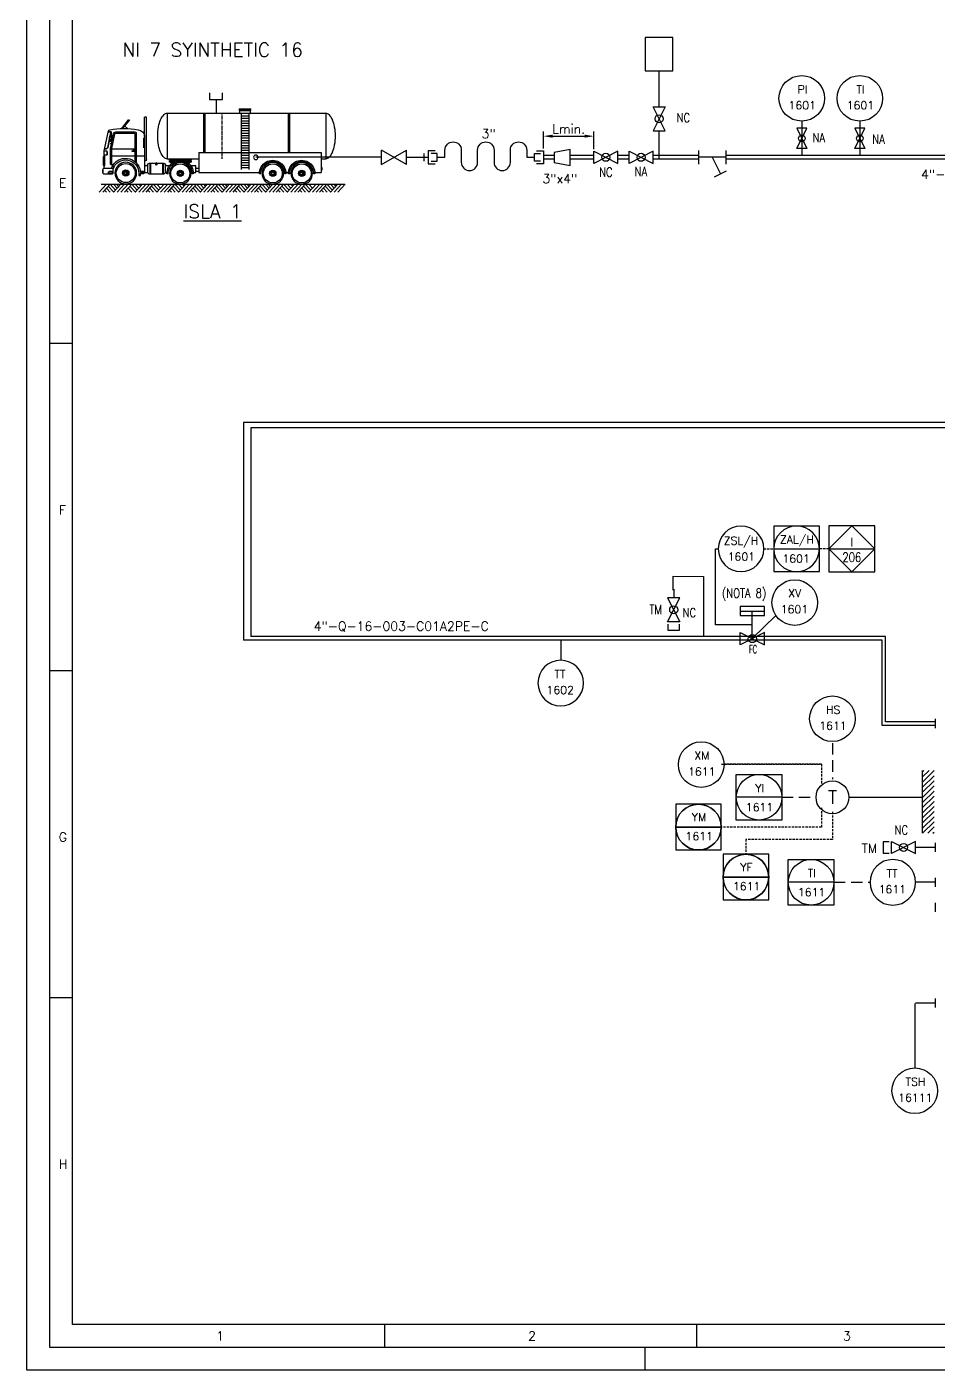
# Model space of a CAD drawing. Header units: metres. Extents: x 91 to 3133, y 1612 to 2206.
# Drawn here: x 1135.1 to 1334.9, y 1611.7 to 1906.3 of the extents above; entities that cross this region are included whole.
import ezdxf
from ezdxf.enums import TextEntityAlignment as Align

# ---------------------------------------------------------------- set-up
doc = ezdxf.new("R2010")
doc.units = ezdxf.units.M
doc.linetypes.add('RAYITAS', pattern=[0.375, 0.25, -0.125])
doc.linetypes.add('TRAZOS', pattern=[0.75, 0.5, -0.25])
for name, color, linetype in [('CAJETIN', 1, 'Continuous'), ('CARGACAMIONES', 7, 'Continuous'), ('COTAS', 4, 'Continuous'), ('EQUIPOS', 5, 'Continuous'), ('FORMATO', 7, 'Continuous'), ('INSTRUMENTOS', 1, 'Continuous'), ('TEX', 7, 'Continuous'), ('TEXTO-INSTRUMENTACION', 7, 'Continuous'), ('TEXTO-VALVULAS Y ACCESORIOS', 7, 'Continuous'), ('TUBERIA', 5, 'Continuous'), ('TUBERÍA2', 1, 'TRAZOS'), ('VALVULAS Y ACCESORIOS', 1, 'Continuous')]:
    doc.layers.add(name, color=color, linetype=linetype)
doc.layers.add('TUBERÍA3', color=1, linetype='Continuous', true_color=0xff0000)
doc.styles.add('PY', font='ROMANS.shx')
doc.styles.add('PY1', font='ROMANS.shx', dxfattribs={"width": 0.8})
doc.styles.add('PY3', font='ROMANS.shx', dxfattribs={"width": 0.6})
doc.styles.add('TXT', font='txt')
doc.linetypes.add('SEÑAL_MECANICA2', pattern='A,4.411183,["o",PY,S=4.130212,R=360,X=0,Y=-1.374288],0.588817,-0.374158,["",PY,S=2,R=360,X=0,Y=-0.688262],-2.183682', length=7.55784)
doc.dimstyles.new('1-5', dxfattribs={"dimtxt": 2, "dimasz": 2, "dimexe": 1, "dimexo": 0.5, "dimgap": 0.6, "dimtad": 1, "dimdec": 0, "dimlfac": 5, "dimzin": 0, "dimdsep": 46, "dimtxsty": 'PY', "dimcen": 0.7, "dimclrd": 4, "dimclre": 4, "dimclrt": 7, "dimazin": 0, "dimtfac": 1, "dimtdec": 0, "dimtofl": 0, "dimtmove": 0, "dimatfit": 3, "dimfxl": 1, "dimtolj": 1, "dimtzin": 0, "dimarcsym": 0})

# ---------------------------------------------------------------- blocks, each defined once
blk = doc.blocks.new('VALV GLOB-V')
at = {"layer": 'INSTRUMENTOS', "color": 1, "flags": 128}
blk.add_lwpolyline([(5.7, -1.43), (5.7, 1.43), (0, -1.43), (0, 1.43)], close=True, dxfattribs=at)
at = {"layer": 'INSTRUMENTOS', "color": 1}
blk.add_circle((2.85, 0), 0.95, dxfattribs=at)
at = {"layer": 'INSTRUMENTOS', "color": 7, "linetype": 'SEÑAL_MECANICA2', "style": 'PY'}
blk.add_attdef('REF.', text='', height=2, dxfattribs=at).set_placement((3, -3.37), align=Align.MIDDLE)
blk = doc.blocks.new('SEÑAL CIR')
at = {"color": 1}
blk.add_circle((0, 5.7), 5.7, dxfattribs=at)
at = {"layer": 'INSTRUMENTOS', "linetype": 'Continuous', "style": 'PY', "flags": 4}
for p in [(0.18, 6.94), (0.13, 2.95)]:
    blk.add_attdef('---', text='', height=2, dxfattribs=at).set_placement(p, align=Align.CENTER)
blk = doc.blocks.new('SEÑAL CIRCU MARCO')
at = {"color": 1, "linetype": 'Continuous', "ltscale": 0.5}
blk.add_line((5.7, 5.7), (-5.7, 5.7), dxfattribs=at)
at = {"color": 1, "flags": 128}
blk.add_lwpolyline([(5.7, 0), (-5.7, 0), (-5.7, 11.4), (5.7, 11.4)], close=True, dxfattribs=at)
at = {"color": 1}
blk.add_circle((0, 5.7), 5.7, dxfattribs=at)
at = {"style": 'PY'}
for tag, p in [('XXX', (0.18, 7.98)), ('YYY', (0.13, 3.24))]:
    blk.add_attdef(tag, text='', height=2, dxfattribs=at).set_placement(p, align=Align.MIDDLE)
blk = doc.blocks.new('SECUENCIA PROGRAMADA EN SISTEMA DE CONTROL PLC')
at = {"layer": 'INSTRUMENTOS'}
blk.add_line((-5, 5), (5, 5), dxfattribs=at)
at = {"layer": 'INSTRUMENTOS', "flags": 128}
for points in [[(0, 0), (-5, 5), (0, 10), (5, 5)], [(-5, 0), (5, 0), (5, 10), (-5, 10)]]:
    blk.add_lwpolyline(points, close=True, dxfattribs=at)
at = {"layer": 'TEXTO-INSTRUMENTACION', "linetype": 'Continuous', "style": 'PY1', "width": 0.8}
for tag, p in [('XXX', (0.01, 6.43)), ('YYY', (0.01, 3.17))]:
    blk.add_attdef(tag, text='', height=2, dxfattribs=at).set_placement(p, align=Align.MIDDLE_CENTER)
blk = doc.blocks.new('CAMION CISTERNA ALZ')
at = {"layer": 'CAJETIN', "color": 4, "linetype": 'RAYITAS'}
blk.add_line((38.62, 22.25), (38.62, 7.95), dxfattribs=at)
at = {"layer": 'CARGACAMIONES', "color": 4, "linetype": 'ByBlock'}
for p, q in [((55.71, 22.25), (6.06, 22.25)), ((6.06, 22.25), (6.06, 7.95)), ((17.4, 22.25), (17.4, 9.88)), ((17.83, 22.25), (17.83, 9.88)), ((33.2, 23.63), (29.46, 23.63)), ((29.46, 23.13), (29.46, 23.63)), ((33.2, 23.38), (29.46, 23.38)), ((33.2, 23.13), (29.46, 23.13)), ((29.73, 23.13), (29.73, 22.25)), ((30.12, 22.09), (30.12, 4.63)), ((32.54, 21.43), (30.12, 21.43)), ((32.54, 22.09), (32.54, 4.63)), ((32.91, 22.25), (32.91, 23.13)), ((33.2, 23.63), (33.2, 23.13)), ((43.94, 22.25), (43.94, 9.88)), ((44.37, 22.25), (44.37, 9.88)), ((55.71, 22.25), (55.71, 7.95)), ((62.23, 7.75), (62.23, 21.05)), ((62.23, 21.05), (62.83, 21.05)), ((62.83, 14.9), (62.83, 21.05)), ((32.54, 20.66), (30.12, 20.66)), ((32.54, 19.89), (30.12, 19.89)), ((32.54, 19.12), (30.12, 19.12)), ((32.54, 18.34), (30.12, 18.34)), ((32.54, 17.57), (30.12, 17.57)), ((67.49, 20.16), (69.67, 17.49)), ((67.79, 20.16), (67.49, 20.16)), ((69.97, 17.48), (67.79, 20.16)), ((69.05, 18.25), (68.14, 17.46)), ((32.54, 16.8), (30.12, 16.8)), ((32.54, 16.03), (30.12, 16.03)), ((32.54, 15.26), (30.12, 15.26)), ((32.54, 14.48), (30.12, 14.48)), ((32.54, 13.71), (30.12, 13.71)), ((32.54, 12.94), (30.12, 12.94)), ((62.83, 15), (62.83, 3.58)), ((62.83, 14.3), (63.22, 14.3)), ((62.83, 13.91), (63.22, 13.91)), ((62.83, 13.51), (63.22, 13.51)), ((62.83, 13.11), (63.22, 13.11)), ((62.83, 12.71), (63.22, 12.71)), ((65.41, 15.99), (65.41, 6.68)), ((71.82, 16.39), (65.81, 16.39)), ((65.81, 15.79), (65.81, 7.05)), ((71.82, 15.99), (66.01, 15.99)), ((72.2, 15.68), (73.15, 11.18)), ((72.59, 15.76), (73.06, 13.57)), ((73.06, 13.41), (73.06, 15.39)), ((73.06, 15.39), (73.35, 15.39)), ((73.35, 13.41), (73.06, 13.41)), ((73.09, 13.41), (73.55, 11.22)), ((73.15, 15.39), (73.15, 16.19)), ((73.15, 13.41), (73.15, 12.61)), ((73.39, 15.36), (73.23, 16.13)), ((73.53, 15.18), (73.32, 16.15)), ((73.35, 15.39), (73.35, 13.41)), ((74.15, 16.49), (73.52, 16.49)), ((74.18, 16.39), (73.52, 16.39)), ((74.2, 11.52), (73.69, 13.95)), ((74.3, 11.54), (73.74, 14.16)), ((75.44, 10.43), (74.12, 16.67)), ((45.78, 9.88), (7.45, 9.88)), ((7.45, 9.88), (7.45, 3.68)), ((32.54, 12.17), (30.12, 12.17)), ((32.54, 11.39), (30.12, 11.39)), ((32.54, 10.62), (30.12, 10.62)), ((32.54, 9.85), (30.12, 9.85)), ((32.54, 9.08), (30.12, 9.08)), ((45.78, 9.88), (45.78, 3.68)), ((62.83, 12.32), (63.22, 12.32)), ((62.83, 11.92), (63.22, 11.92)), ((62.83, 11.52), (63.22, 11.52)), ((65.41, 8.84), (62.83, 8.84)), ((73.15, 11.12), (65.81, 11.12)), ((73.15, 8.84), (65.81, 8.84)), ((66.1, 10.33), (66.1, 10.53)), ((66.1, 10.53), (66.5, 10.53)), ((66.8, 10.33), (66.1, 10.33)), ((66.8, 10.53), (66.8, 10.33)), ((73.15, 12.61), (73.55, 12.61)), ((73.15, 11.18), (73.15, 6.16)), ((73.55, 11.22), (73.55, 6.36)), ((74.55, 10.13), (74.55, 9.24)), ((74.64, 10.33), (74.64, 9.14)), ((75.27, 11.22), (74.69, 11.22)), ((75.29, 11.12), (74.69, 11.12)), ((75.44, 10.43), (74.74, 10.43)), ((74.74, 9.04), (75.44, 9.04)), ((75.44, 8.94), (75.24, 8.94)), ((75.44, 8.74), (75.24, 8.74)), ((75.34, 8.74), (75.34, 5.76)), ((75.44, 4.87), (75.44, 10.43)), ((75.44, 8.64), (75.54, 8.64)), ((75.54, 8.64), (75.54, 5.86)), ((75.64, 8.64), (75.54, 8.64)), ((75.64, 5.86), (75.64, 8.64)), ((7.45, 7.95), (6.06, 7.95)), ((7.15, 4.45), (7.15, 5.08)), ((7.15, 5.08), (7.45, 5.08)), ((7.45, 4.45), (7.15, 4.45)), ((32.54, 8.3), (30.12, 8.3)), ((32.54, 7.53), (30.12, 7.53)), ((32.54, 6.75), (30.12, 6.75)), ((32.54, 5.99), (30.12, 5.99)), ((32.54, 5.26), (30.12, 5.26)), ((55.71, 7.95), (45.78, 7.95)), ((46.74, 4.98), (45.78, 4.98)), ((46.74, 3.68), (46.74, 5.76)), ((46.74, 5.76), (48.29, 5.76)), ((48.23, 7.85), (48.23, 7.45)), ((54.98, 7.85), (48.23, 7.85)), ((48.23, 7.45), (51.01, 7.45)), ((50.24, 7.25), (48.23, 7.25)), ((48.23, 7.25), (48.23, 6.85)), ((48.23, 6.85), (49.44, 6.85)), ((48.43, 6.85), (48.92, 6.47)), ((48.73, 7.85), (48.73, 7.95)), ((49.32, 7.45), (49.32, 7.25)), ((52.3, 7.45), (54.98, 7.45)), ((54.98, 7.25), (53.07, 7.25)), ((53.87, 6.85), (54.98, 6.85)), ((53.89, 7.45), (53.89, 7.25)), ((54.78, 6.85), (54.34, 6.51)), ((54.49, 7.85), (54.49, 7.95)), ((54.98, 7.45), (54.98, 7.85)), ((54.98, 6.85), (54.98, 7.25)), ((55.02, 5.76), (56.27, 5.76)), ((56.27, 3.68), (56.27, 6.06)), ((56.67, 6.46), (58.95, 6.46)), ((56.97, 6.46), (56.97, 3.28)), ((57.17, 6.46), (57.17, 3.28)), ((58.95, 6.46), (58.95, 6.16)), ((59.35, 6.46), (61.44, 6.46)), ((59.35, 6.46), (59.35, 6.16)), ((60.94, 6.46), (60.94, 3.28)), ((61.14, 6.46), (61.14, 3.28)), ((61.83, 6.06), (61.83, 3.68)), ((61.83, 5.76), (62.83, 5.76)), ((62.83, 7.35), (62.63, 7.35)), ((73.35, 6.16), (72.5, 6.16)), ((72.66, 5.37), (72.66, 5.96)), ((72.66, 3.48), (72.66, 4.67)), ((72.86, 4.87), (75.64, 4.87)), ((75.44, 5.76), (75.24, 5.76)), ((75.54, 5.86), (75.44, 5.86)), ((75.54, 5.86), (75.64, 5.86)), ((75.84, 4.67), (75.84, 3.48)), ((75.84, 4.47), (76.03, 4.47)), ((76.03, 4.47), (76.03, 3.68)), ((9.49, 3.68), (7.45, 3.68)), ((9.48, 3.28), (9.87, 3.28)), ((17.32, 3.28), (17.72, 3.28)), ((18.22, 3.68), (17.71, 3.68)), ((18.56, 3.68), (17.75, 3.68)), ((18.55, 3.28), (18.94, 3.28)), ((26.39, 3.28), (26.79, 3.28)), ((45.78, 3.68), (26.78, 3.68)), ((46.74, 4.12), (45.78, 4.12)), ((47.54, 3.68), (46.74, 3.68)), ((47.54, 3.28), (47.93, 3.28)), ((55.38, 3.28), (55.78, 3.28)), ((56.27, 3.68), (55.77, 3.68)), ((61.44, 3.28), (56.67, 3.28)), ((62.83, 3.68), (61.83, 3.68)), ((64.12, 3.38), (63.03, 3.38)), ((63.05, 3.58), (63.05, 3.9)), ((63.05, 3.58), (64, 3.58)), ((64, 3.58), (64, 3.9)), ((64.12, 2.68), (64.12, 3.38)), ((64.62, 2.68), (64.12, 2.68)), ((64.62, 3.38), (64.62, 2.68)), ((72.86, 3.48), (72.86, 3.88)), ((72.86, 3.48), (74.05, 3.48)), ((75.64, 3.28), (72.86, 3.28)), ((74.05, 3.48), (74.05, 3.88)), ((76.03, 3.68), (75.84, 3.68))]:
    blk.add_line(p, q, dxfattribs=at)
at = {"layer": 'CARGACAMIONES', "color": 4}
for p, q in [((2.29, -2.48), (0, 0)), ((76.41, 0), (0.04, 0)), ((37.42, -1.23), (38.57, 0)), ((37.99, -1.84), (39.69, 0)), ((41.99, -2.48), (39.7, 0)), ((43.12, -2.48), (40.83, 0)), ((44.25, -2.48), (41.95, 0)), ((45.37, -2.48), (43.08, 0)), ((43.66, -0.62), (44.23, 0)), ((44.22, -1.23), (45.36, 0)), ((44.78, -1.84), (46.49, 0)), ((48.78, -2.48), (46.49, 0)), ((49.9, -2.48), (47.61, 0)), ((3.42, -2.48), (1.13, 0)), ((4.55, -2.48), (2.25, 0)), ((2.83, -0.63), (3.41, 0)), ((3.39, -1.24), (4.53, 0)), ((3.96, -1.85), (5.66, 0)), ((4.49, -2.48), (6.22, -0.61)), ((5.62, -2.49), (6.79, -1.22)), ((7.95, -2.49), (5.66, 0)), ((6.74, -2.49), (7.35, -1.83)), ((9.08, -2.49), (6.79, 0)), ((10.2, -2.49), (7.91, 0)), ((11.33, -2.49), (9.04, 0)), ((10.18, -1.24), (11.32, -0.01)), ((10.74, -1.85), (12.44, -0.01)), ((11.28, -2.49), (13.01, -0.62)), ((12.4, -2.49), (13.57, -1.23)), ((14.74, -2.49), (12.44, -0.01)), ((13.53, -2.49), (14.13, -1.84)), ((15.86, -2.49), (13.57, -0.01)), ((16.99, -2.49), (14.7, -0.01)), ((18.12, -2.49), (15.82, -0.01)), ((16.4, -0.63), (16.98, -0.01)), ((16.96, -1.24), (18.1, -0.01)), ((17.53, -1.85), (19.23, -0.01)), ((18.06, -2.49), (19.79, -0.62)), ((19.19, -2.49), (20.36, -1.23)), ((21.52, -2.49), (19.23, -0.01)), ((20.32, -2.49), (20.92, -1.84)), ((22.65, -2.49), (20.36, -0.01)), ((23.78, -2.5), (21.48, -0.01)), ((24.9, -2.5), (22.61, -0.01)), ((23.2, -0.91), (23.77, -0.28)), ((23.75, -1.25), (24.89, -0.01)), ((24.31, -1.86), (26.02, -0.01)), ((24.85, -2.5), (26.58, -0.62)), ((25.97, -2.5), (27.14, -1.23)), ((28.31, -2.5), (26.02, -0.01)), ((27.1, -2.5), (27.71, -1.84)), ((29.44, -2.5), (27.14, -0.01)), ((30.56, -2.5), (28.27, -0.02)), ((31.69, -2.5), (29.4, -0.02)), ((29.99, -0.77), (30.55, -0.14)), ((30.54, -1.25), (31.68, -0.02)), ((31.1, -1.86), (32.8, -0.02)), ((31.63, -2.5), (33.37, -0.63)), ((32.76, -2.5), (33.93, -1.24)), ((35.09, -2.5), (32.8, -0.02)), ((33.89, -2.5), (34.49, -1.85)), ((36.22, -2.5), (33.93, -0.02)), ((37.35, -2.5), (35.06, -0.02)), ((38.47, -2.5), (36.18, -0.02)), ((36.88, -0.75), (37.44, -0.12)), ((38.52, -2.48), (40.25, -0.61)), ((39.65, -2.48), (40.82, -1.22)), ((40.78, -2.48), (41.38, -1.83)), ((45.32, -2.48), (47.05, -0.61)), ((46.44, -2.48), (47.61, -1.22)), ((47.57, -2.48), (48.17, -1.83)), ((51.03, -2.48), (48.74, 0)), ((52.16, -2.48), (49.87, 0)), ((50.44, -0.63), (51.02, 0)), ((51, -1.24), (52.14, 0)), ((51.57, -1.85), (53.27, 0)), ((52.1, -2.48), (53.83, -0.61)), ((53.23, -2.49), (54.4, -1.22)), ((55.56, -2.49), (53.27, 0)), ((54.36, -2.49), (54.96, -1.83)), ((56.69, -2.49), (54.4, 0)), ((57.82, -2.49), (55.52, 0)), ((58.94, -2.49), (56.65, 0)), ((57.79, -1.24), (58.93, -0.01)), ((58.35, -1.85), (60.06, -0.01)), ((58.89, -2.49), (60.62, -0.62)), ((60.02, -2.49), (61.18, -1.23)), ((62.35, -2.49), (60.06, -0.01)), ((61.14, -2.49), (61.75, -1.84)), ((63.48, -2.49), (61.18, -0.01)), ((64.6, -2.49), (62.31, -0.01)), ((65.73, -2.49), (63.44, -0.01)), ((64.01, -0.63), (64.59, -0.01)), ((64.58, -1.24), (65.72, -0.01)), ((65.14, -1.85), (66.84, -0.01)), ((65.67, -2.49), (67.41, -0.62)), ((66.8, -2.49), (67.97, -1.23)), ((69.13, -2.49), (66.84, -0.01)), ((67.93, -2.49), (68.53, -1.84)), ((70.26, -2.49), (67.97, -0.01)), ((71.39, -2.5), (69.1, -0.01)), ((72.51, -2.5), (70.22, -0.01)), ((70.81, -0.91), (71.38, -0.28)), ((71.36, -1.25), (72.5, -0.01)), ((71.92, -1.86), (73.63, -0.01)), ((72.46, -2.5), (74.19, -0.62)), ((73.59, -2.5), (74.75, -1.23)), ((75.92, -2.5), (73.63, -0.01)), ((74.71, -2.5), (75.32, -1.84)), ((77.05, -2.5), (74.76, -0.01))]:
    blk.add_line(p, q, dxfattribs=at)
at = {"layer": 'CARGACAMIONES', "color": 4, "linetype": 'Continuous'}
blk.add_circle((27.95, 8.42), 0.718, dxfattribs=at)
at = {"layer": 'CARGACAMIONES', "color": 4, "linetype": 'ByBlock'}
for centre, radius in [((13.55, 3.38), 3.38), ((22.62, 3.38), 3.38), ((51.61, 3.38), 3.38), ((59.15, 6.46), 0.199), ((68.69, 3.48), 3.38), ((68.69, 3.48), 0.794), ((13.55, 3.38), 0.794), ((12.95, 3.38), 0.0993), ((13.13, 3.8), 0.0993), ((13.13, 2.96), 0.0993), ((13.55, 3.38), 0.397), ((13.55, 3.98), 0.0993), ((13.55, 2.78), 0.0993), ((13.97, 3.8), 0.0993), ((13.97, 2.96), 0.0993), ((14.14, 3.38), 0.0993), ((22.62, 3.38), 0.794), ((22.02, 3.38), 0.0993), ((22.2, 3.8), 0.0993), ((22.2, 2.96), 0.0993), ((22.62, 3.38), 0.397), ((22.62, 3.98), 0.0993), ((22.62, 2.78), 0.0993), ((23.04, 3.8), 0.0993), ((23.04, 2.96), 0.0993), ((23.21, 3.38), 0.0993), ((51.61, 3.38), 0.794), ((51.01, 3.38), 0.0993), ((51.19, 3.8), 0.0993), ((51.19, 2.96), 0.0993), ((51.61, 3.38), 0.397), ((51.61, 3.98), 0.0993), ((51.61, 2.78), 0.0993), ((52.03, 3.8), 0.0993), ((52.03, 2.96), 0.0993), ((52.2, 3.38), 0.0993), ((68.09, 3.48), 0.0993), ((68.27, 3.9), 0.0993), ((68.27, 3.06), 0.0993), ((68.69, 3.48), 0.397), ((68.69, 4.07), 0.0993), ((68.69, 2.88), 0.0993), ((69.11, 3.9), 0.0993), ((69.11, 3.06), 0.0993), ((69.28, 3.48), 0.0993)]:
    blk.add_circle(centre, radius, dxfattribs=at)
for centre, radius, start, end in [((8.8, 18.15), 5.23, 135.0251, 157.5177), ((6.06, 20.89), 1.36, 90, 135.0251), ((55.71, 20.89), 1.36, 44.9749, 90), ((52.97, 18.15), 5.23, 22.4823, 44.9749), ((20.34, 15.1), 17.24, 170.2727, 180), ((13.25, 16.31), 10.04, 157.5177, 170.2727), ((48.52, 16.31), 10.04, 9.7273, 22.4823), ((41.43, 15.1), 17.24, 360, 9.7273), ((64.81, 15), 1.99, 90, 180), ((69.28, -2.39), 19.88, 77.0128, 102.9872), ((69.75, 17.67), 0.0993, 0, 180), ((69.75, 17.67), 0.0993, 180, 0), ((73.73, 16.59), 0.397, 11.9761, 90), ((20.34, 15.1), 17.24, 180, 189.7273), ((41.43, 15.1), 17.24, 350.2727, 0), ((65.81, 15.99), 0.397, 90, 180), ((66.01, 15.79), 0.199, 90, 180), ((71.82, 15.59), 0.794, 11.9442, 90), ((71.82, 15.59), 0.397, 11.9442, 90), ((73.52, 16.19), 0.298, 90, 191.9761), ((73.52, 16.19), 0.199, 90, 191.9761), ((72.36, 14.4), 1.4, 315, 45), ((13.25, 13.88), 10.04, 189.7273, 202.4823), ((8.8, 12.04), 5.23, 202.4823, 224.9749), ((52.97, 12.04), 5.23, 315.0251, 337.5177), ((48.52, 13.88), 10.04, 337.5177, 350.2727), ((74.69, 11.62), 0.497, 191.9761, 270), ((74.69, 11.62), 0.397, 191.9761, 270), ((74.74, 10.33), 0.0993, 90, 180), ((74.74, 9.14), 0.0993, 180, 270), ((6.06, 9.3), 1.36, 224.9749, 270), ((13.6, 3.38), 4.12, 358.6196, 181.3804), ((13.6, 3.38), 3.72, 358.4724, 181.5276), ((13.55, 3.38), 2.98, 90, 270), ((13.55, 3.38), 0.993, 90, 270), ((13.55, 3.38), 2.98, 270, 90), ((13.55, 3.38), 0.993, 270, 90), ((22.67, 3.38), 4.12, 358.6196, 181.3804), ((22.67, 3.38), 3.72, 358.4724, 181.5276), ((22.62, 3.38), 2.98, 90, 270), ((22.62, 3.38), 0.993, 90, 270), ((22.62, 3.38), 2.98, 270, 90), ((22.62, 3.38), 0.993, 270, 90), ((51.66, 3.38), 4.12, 358.6196, 181.3804), ((51.66, 3.38), 3.72, 358.4724, 181.5276), ((51.61, 3.38), 2.98, 90, 270), ((51.61, 3.38), 0.993, 90, 270), ((51.61, 3.38), 2.98, 270, 90), ((51.61, 3.38), 0.993, 270, 90), ((55.71, 9.3), 1.36, 270, 315.0251), ((56.67, 6.06), 0.397, 90, 180), ((59.15, 6.16), 0.199, 180, 0), ((61.44, 6.06), 0.397, 0, 90), ((62.63, 7.75), 0.397, 180, 270), ((68.74, 3.48), 4.62, 31.8706, 181.3804), ((68.74, 3.48), 4.12, 17.5788, 181.3804), ((68.69, 3.48), 2.98, 90, 270), ((68.69, 3.48), 0.993, 90, 270), ((68.69, 3.48), 2.98, 270, 90), ((68.69, 3.48), 0.993, 270, 90), ((72.66, 5.66), 0.298, 270, 90), ((72.86, 4.67), 0.199, 90, 180), ((68.74, 3.48), 4.62, 17.5788, 25.7368), ((73.35, 6.36), 0.199, 270, 0), ((75.64, 4.67), 0.199, 0, 90), ((56.67, 3.68), 0.397, 180, 270), ((61.44, 3.68), 0.397, 270, 0), ((63.03, 3.58), 0.199, 180, 270), ((63.52, 3.42), 0.674, 45, 135), ((72.86, 3.48), 0.199, 180, 270), ((73.45, 3.28), 0.843, 45, 135), ((75.64, 3.48), 0.199, 270, 0)]:
    blk.add_arc(centre, radius, start, end, dxfattribs=at)
at = {"layer": 'CARGACAMIONES', "color": 4}
for start, end in [(357.7085, 177.7085), (177.7085, 357.7085)]:
    blk.add_arc((74.79, -1.38), 0.0145, start, end, dxfattribs=at)
blk = doc.blocks.new('*D26')
at = {"layer": 'COTAS', "color": 4, "lineweight": -2, "transparency": 16777216}
for p, q in [((1248.37, 1879.64), (1248.37, 1883.37)), ((1259.44, 1879.55), (1259.44, 1883.37)), ((1250.37, 1882.37), (1257.44, 1882.37))]:
    blk.add_line(p, q, dxfattribs=at)
at = {"layer": 'COTAS', "color": 4, "transparency": 16777216}
for points in [[(1250.37, 1882.7), (1250.37, 1882.04), (1248.37, 1882.37)], [(1257.44, 1882.7), (1257.44, 1882.04), (1259.44, 1882.37)]]:
    blk.add_solid(points, dxfattribs=at)
at = {"layer": 'DEFPOINTS', "color": 0, "transparency": 16777216}
for p in [(1259.44, 1882.37), (1248.37, 1879.14), (1259.44, 1879.05)]:
    blk.add_point(p, dxfattribs=at)
at = {"layer": 'COTAS', "color": 7, "transparency": 16777216, "insert": (1253.91, 1883.97), "char_height": 2, "attachment_point": 5, "style": 'PY'}
blk.add_mtext('\\A1;Lmin.', dxfattribs=at)
blk = doc.blocks.new('MANG-VAL')
at = {"layer": 'INSTRUMENTOS', "color": 1}
for p, q in [((0, 1.5), (0, -1.5)), ((6, 0), (0, 0)), ((3, 0), (4.8, -3.6)), ((6, 1.5), (6, -1.5)), ((3.46, -4.27), (6.14, -2.93))]:
    blk.add_line(p, q, dxfattribs=at)
blk = doc.blocks.new('REDUCCION')
at = {"color": 1}
for p, q in [((0, 2), (0, -2)), ((4, 1.25), (0, 2)), ((4, -1.25), (4, 1.25)), ((0, -2), (4, -1.25))]:
    blk.add_line(p, q, dxfattribs=at)
at = {"style": 'PY1', "width": 0.8}
blk.add_attdef('.', text='', height=2, dxfattribs=at).set_placement((2, -3.65), align=Align.MIDDLE)
blk = doc.blocks.new('MARCO-A1')
at = {"layer": 'FORMATO', "color": 5}
for p, q in [((5, 225.25), (10, 225.25)), ((5, 153.5), (10, 153.5)), ((5, 81.75), (10, 81.75)), ((78.42, 10), (78.42, 5)), ((146.83, 10), (146.83, 5))]:
    blk.add_line(p, q, dxfattribs=at)
at = {"layer": 'FORMATO', "color": 1, "linetype": 'Continuous'}
blk.add_line((135.5, 5), (135.5, 0), dxfattribs=at)
at = {"layer": 'FORMATO', "color": 1}
blk.add_lwpolyline([(0, 594), (841, 594), (841, 0), (0, 0)], close=True, dxfattribs=at)
at = {"layer": 'FORMATO', "color": 5}
blk.add_lwpolyline([(5, 589), (836, 589), (836, 5), (5, 5)], close=True, dxfattribs=at)
at = {"layer": 'FORMATO', "color": 8, "linetype": 'Continuous'}
blk.add_lwpolyline([(10, 584), (831, 584), (831, 10), (10, 10)], close=True, dxfattribs=at)
at = {"layer": 'FORMATO', "color": 1, "style": 'PY'}
for s, p in [('E', (7, 259.42)), ('F', (7, 187.67)), ('G', (7, 115.92)), ('H', (7, 44.17)), ('1', (41.52, 6.5)), ('2', (109.93, 6.5)), ('3', (178.99, 6.5))]:
    blk.add_text(s, height=2, dxfattribs=at).set_placement(p)

msp = doc.modelspace()

# ---------------------------------------------------------------- hatches: boundary and pattern name
at = {"layer": 'EQUIPOS'}
h = msp.add_hatch(dxfattribs=at)
h.set_pattern_fill('ANSI31', color=4, scale=0.25, style=0)
h.set_pattern_definition([(45, (99.1293, 2533.3382), (-0.561266, 0.561266), [])])
h.paths.add_polyline_path([(1331.54, 1729.48), (1334.04, 1729.48), (1334.04, 1743.23), (1331.54, 1743.23)])

# ---------------------------------------------------------------- linework, layer by layer
at = {"color": 1}
for p, q in [((1176.59, 1890.39), (1176.59, 1887.41)), ((1305.03, 1885.67), (1305.03, 1878.13)), ((1317.77, 1885.67), (1317.77, 1878.13)), ((1212.83, 1877.74), (1185.29, 1877.74)), ((1218.35, 1876.15), (1212.83, 1879.33)), ((1212.83, 1876.15), (1218.35, 1879.33)), ((1212.83, 1876.15), (1212.83, 1879.33)), ((1218.35, 1876.15), (1218.35, 1879.33)), ((1223.12, 1877.72), (1218.35, 1877.72)), ((1222.2, 1876.88), (1222.2, 1878.56)), ((1286.11, 1775.18), (1286.11, 1791.86)), ((1286.11, 1791.86), (1286.71, 1791.86)), ((1276.94, 1782.97), (1276.94, 1781.12)), ((1294.19, 1772.16), (1299.37, 1777.24)), ((1294.19, 1775.18), (1286.11, 1775.18)), ((1252.2, 1771.8), (1252.2, 1767.42)), ((1315.36, 1737.35), (1331.54, 1737.35)), ((1334.39, 1726.36), (1330, 1726.36)), ((1334.39, 1718.7), (1330.01, 1718.7)), ((1334.39, 1692.21), (1330.01, 1692.21))]:
    msp.add_line(p, q, dxfattribs=at)
at = {"color": 1, "flags": 128}
for points in [[(1175.16, 1891.89), (1175.16, 1890.39), (1178.01, 1890.39), (1178.01, 1891.89)], [(1224.62, 1879.14), (1223.12, 1879.14), (1223.12, 1876.29), (1224.62, 1876.29)], [(1246.87, 1879.14), (1248.37, 1879.14), (1248.37, 1876.29), (1246.87, 1876.29)], [(1275.69, 1775.32), (1275.69, 1774), (1278.19, 1774), (1278.19, 1775.32)], [(1324.2, 1727.61), (1322.89, 1727.61), (1322.89, 1725.11), (1324.2, 1725.11)]]:
    msp.add_lwpolyline(points, dxfattribs=at)
at = {"color": 1}
msp.add_lwpolyline([(1329.83, 1692.12), (1329.83, 1677.99)], dxfattribs=at)
msp.add_circle((1311.76, 1737.35), 3.6, dxfattribs=at)
at = {"layer": 'CAJETIN', "color": 1, "linetype": 'TRAZOS'}
msp.add_line((1310.98, 1791.86), (1308.89, 1791.86), dxfattribs=at)
at = {"layer": 'CAJETIN', "color": 1, "linetype": 'TRAZOS', "ltscale": 5}
msp.add_line((1312.08, 1718.7), (1320.01, 1718.7), dxfattribs=at)
at = {"layer": 'EQUIPOS', "color": 4}
msp.add_line((1331.54, 1729.48), (1331.54, 1743.24), dxfattribs=at)
at = {"layer": 'INSTRUMENTOS', "color": 1, "ltscale": 0.1, "flags": 128}
for points in [[(1223.78, 1876.87), (1225.08, 1876.87), (1225.08, 1878.59), (1223.78, 1878.59)], [(1247.71, 1876.87), (1246.42, 1876.87), (1246.42, 1878.59), (1247.71, 1878.59)]]:
    msp.add_lwpolyline(points, dxfattribs=at)
at = {"layer": 'TUBERIA', "color": 5, "linetype": 'Continuous'}
for p, q in [((1250.73, 1878.13), (1248.37, 1878.13)), ((1259.44, 1878.13), (1254.24, 1878.13)), ((1267.16, 1878.14), (1264.77, 1878.14)), ((1282.4, 1878.13), (1272.4, 1878.13)), ((1426.92, 1878.13), (1288.4, 1878.13)), ((1323.43, 1772.6), (1184.17, 1772.6)), ((1323.43, 1772.6), (1317.93, 1772.6)), ((1323.43, 1772.6), (1317.93, 1772.6)), ((1323.43, 1753.93), (1323.43, 1772.6)), ((1334.39, 1753.93), (1323.43, 1753.93))]:
    msp.add_line(p, q, dxfattribs=at)
at = {"layer": 'TUBERIA', "color": 4, "linetype": 'Continuous'}
for p, q in [((1250.73, 1877.33), (1248.37, 1877.33)), ((1259.44, 1877.33), (1254.24, 1877.33)), ((1267.14, 1877.34), (1264.7, 1877.34)), ((1282.4, 1877.33), (1272.42, 1877.33)), ((1426.92, 1877.33), (1288.4, 1877.33)), ((1322.63, 1771.8), (1182.57, 1771.8)), ((1322.63, 1771.8), (1317.93, 1771.8)), ((1322.63, 1771.8), (1317.93, 1771.8)), ((1322.63, 1753.13), (1322.63, 1771.8)), ((1334.39, 1753.13), (1322.63, 1753.13))]:
    msp.add_line(p, q, dxfattribs=at)
at = {"layer": 'TUBERIA', "lineweight": 30}
msp.add_line((1276.81, 1782.77), (1276.81, 1785.83), dxfattribs=at)
at = {"layer": 'TUBERIA', "color": 1, "linetype": 'TRAZOS', "ltscale": 5}
for p, q in [((1311.76, 1749.22), (1311.76, 1741.34)), ((1300.66, 1737.35), (1308.16, 1737.35))]:
    msp.add_line(p, q, dxfattribs=at)
at = {"layer": 'TUBERIA', "color": 4, "linetype": 'Continuous'}
msp.add_lwpolyline([(1270.72, 1896.68), (1276.78, 1896.68), (1276.78, 1903.99), (1270.72, 1903.99)], close=True, dxfattribs=at)
for points in [[(1273.75, 1888.81), (1273.75, 1896.68)], [(1273.75, 1877.33), (1273.75, 1883.55)], [(1705.16, 1882.33), (1705.16, 1819.54), (1182.57, 1819.54), (1182.57, 1771.8)]]:
    msp.add_lwpolyline(points, dxfattribs=at)
at = {"layer": 'TUBERIA', "color": 5, "linetype": 'Continuous'}
msp.add_lwpolyline([(1705.96, 1883.13), (1705.96, 1818.36), (1184.17, 1818.36), (1184.17, 1772.6)], dxfattribs=at)
at = {"layer": 'TUBERIA', "color": 5, "linetype": 'Continuous', "flags": 128}
msp.add_lwpolyline([(1225.08, 1877.73), (1226.78, 1877.73), (1226.78, 1879.32, -1), (1230.37, 1879.32), (1230.37, 1876.63, 1), (1233.95, 1876.63), (1233.95, 1879.32, -1), (1237.54, 1879.32), (1237.54, 1876.63, 1), (1241.12, 1876.63), (1241.12, 1879.32, -1), (1244.71, 1879.32), (1244.71, 1877.73), (1246.42, 1877.73)], format="xyb", dxfattribs=at)
at = {"layer": 'TUBERIA', "lineweight": 30}
for points in [[(1276.81, 1785.83), (1283.46, 1785.82)], [(1283.46, 1785.82), (1283.46, 1772.6)]]:
    msp.add_lwpolyline(points, dxfattribs=at)
at = {"layer": 'TUBERÍA2', "color": 1, "linetype": 'TRAZOS'}
msp.add_line((1296.71, 1791.86), (1298.89, 1791.86), dxfattribs=at)
at = {"layer": 'TUBERÍA2'}
msp.add_line((1309.34, 1744.64), (1287.98, 1744.64), dxfattribs=at)
for points in [[(1287.45, 1744.64), (1309.34, 1744.64), (1309.34, 1740.4)], [(1309.34, 1735.07), (1309.34, 1730.83), (1287.39, 1730.83)], [(1311.76, 1734.14), (1311.76, 1728.13), (1292.79, 1728.13), (1292.79, 1724.85)]]:
    msp.add_lwpolyline(points, dxfattribs=at)
at = {"layer": 'TUBERÍA3'}
for points in [[(1277.39, 1730.83), (1287.39, 1730.83)], [(1287.79, 1719.84), (1297.78, 1719.85)]]:
    msp.add_lwpolyline(points, dxfattribs=at)
for centre in [(1282.39, 1730.83), (1292.78, 1719.85)]:
    msp.add_circle(centre, 5, dxfattribs=at)
at = {"layer": 'VALVULAS Y ACCESORIOS'}
for p, q in [((1291.53, 1778.2), (1296.86, 1778.2)), ((1294.19, 1772.16), (1294.19, 1778.2))]:
    msp.add_line(p, q, dxfattribs=at)
at = {"layer": 'VALVULAS Y ACCESORIOS', "ltscale": 0.1}
for p, q in [((1334.39, 1752.53), (1334.39, 1754.53)), ((1334.39, 1725.36), (1334.39, 1727.36)), ((1334.39, 1717.7), (1334.39, 1719.7)), ((1334.39, 1712.21), (1334.39, 1714.21)), ((1334.39, 1691.21), (1334.39, 1693.21))]:
    msp.add_line(p, q, dxfattribs=at)
at = {"layer": 'VALVULAS Y ACCESORIOS', "flags": 128}
for points in [[(1291.53, 1779.2), (1291.53, 1777.2), (1296.86, 1777.2), (1296.86, 1779.2)], [(1291.53, 1770.82), (1291.53, 1773.49), (1296.86, 1770.82), (1296.86, 1773.49)]]:
    msp.add_lwpolyline(points, close=True, dxfattribs=at)

# ---------------------------------------------------------------- block references
msp.add_blockref('MARCO-A1', (1135.09, 1611.7))
at = {"linetype": 'Continuous'}
ref = msp.add_blockref('SEÑAL CIR', (1305.03, 1885.67), dxfattribs=dict(at, xscale=0.877100000000155, yscale=0.877100000000155, zscale=0.877100000000155))
ref.add_attrib('---', 'PI', dxfattribs={"layer": 'INSTRUMENTOS', "color": 7, "linetype": 'Continuous', "height": 1.754, "style": 'PY'}).set_placement((1305.19, 1891.76), align=Align.CENTER)
ref.add_attrib('---', '1601', dxfattribs={"layer": 'INSTRUMENTOS', "color": 7, "linetype": 'Continuous', "height": 1.754, "style": 'PY'}).set_placement((1305.14, 1888.26), align=Align.CENTER)
ref = msp.add_blockref('SEÑAL CIR', (1317.77, 1885.67), dxfattribs=dict(at, xscale=0.877100000000155, yscale=0.877100000000155, zscale=0.877100000000155))
ref.add_attrib('---', 'TI', dxfattribs={"layer": 'INSTRUMENTOS', "color": 7, "linetype": 'Continuous', "height": 1.754, "style": 'PY'}).set_placement((1317.93, 1891.76), align=Align.CENTER)
ref.add_attrib('---', '1601', dxfattribs={"layer": 'INSTRUMENTOS', "color": 7, "linetype": 'Continuous', "height": 1.754, "style": 'PY'}).set_placement((1317.89, 1888.26), align=Align.CENTER)
for p, xscale, yscale, zscale, rotation in [((1273.75, 1888.81), 0.9232631578947803, 0.9232631578947803, 0.9232631578947803, 270), ((1276.94, 1775.85), 0.9232631578945529, 0.9232631578945529, 0.9232631578945529, 90)]:
    msp.add_blockref('VALV GLOB-V', p, dxfattribs=dict(at, xscale=xscale, yscale=yscale, zscale=zscale, rotation=rotation))
for p, xscale, yscale, zscale in [((1259.44, 1877.73), 0.9232631578947803, 0.9232631578947803, 0.9232631578947803), ((1267.16, 1877.73), 0.9232631578947803, 0.9232631578947803, 0.9232631578947803), ((1324.74, 1726.36), 0.9232631578945529, 0.9232631578945529, 0.9232631578945529)]:
    msp.add_blockref('VALV GLOB-V', p, dxfattribs=dict(at, xscale=xscale, yscale=yscale, zscale=zscale))
msp.add_blockref('MANG-VAL', (1282.4, 1877.73), dxfattribs=at)
msp.add_blockref('MANG-VAL', (1282.4, 1877.73), dxfattribs=at)
ref = msp.add_blockref('SEÑAL CIR', (1291.71, 1786.86), dxfattribs=dict(at, xscale=-0.8770999999999276, yscale=0.8770999999999276, zscale=0.8770999999999276))
ref.add_attrib('---', 'ZSL/H', dxfattribs={"layer": 'INSTRUMENTOS', "color": 7, "linetype": 'Continuous', "height": 1.754, "style": 'PY'}).set_placement((1291.71, 1792.76), align=Align.CENTER)
ref.add_attrib('---', '1601', dxfattribs={"layer": 'INSTRUMENTOS', "color": 7, "linetype": 'Continuous', "height": 1.754, "style": 'PY'}).set_placement((1291.78, 1789.26), align=Align.CENTER)
ref = msp.add_blockref('SEÑAL CIRCU MARCO', (1303.89, 1786.86), dxfattribs=dict(xscale=-0.8770999999999276, yscale=0.8770999999999276, zscale=0.8770999999999276))
ref.add_attrib('XXX', 'ZAL/H', dxfattribs={"height": 1.754, "style": 'PY'}).set_placement((1303.96, 1793.74), align=Align.MIDDLE)
ref.add_attrib('YYY', '1601', dxfattribs={"height": 1.754, "style": 'PY'}).set_placement((1303.78, 1789.7), align=Align.MIDDLE)
ref = msp.add_blockref('SECUENCIA PROGRAMADA EN SISTEMA DE CONTROL PLC', (1316.01, 1786.83), dxfattribs=dict(xscale=1.005571670621066, yscale=1.005571670621066, zscale=1.005571670621066))
ref.add_attrib('XXX', 'I', dxfattribs={"layer": 'TEXTO-INSTRUMENTACION', "linetype": 'Continuous', "height": 2.01, "style": 'TXT'}).set_placement((1316.01, 1793.3), align=Align.MIDDLE_CENTER)
ref.add_attrib('YYY', '206', dxfattribs={"layer": 'TEXTO-INSTRUMENTACION', "linetype": 'Continuous', "height": 2.011, "style": 'PY1', "width": 0.8}).set_placement((1316.01, 1790.02), align=Align.MIDDLE_CENTER)
ref = msp.add_blockref('SEÑAL CIR', (1303.5, 1775.06), dxfattribs=dict(at, xscale=0.8770999999999276, yscale=0.8770999999999276, zscale=0.8770999999999276))
ref.add_attrib('---', 'XV', dxfattribs={"layer": 'INSTRUMENTOS', "color": 7, "linetype": 'Continuous', "height": 1.754, "style": 'PY'}).set_placement((1303.5, 1781.22), align=Align.CENTER)
ref.add_attrib('---', '1601', dxfattribs={"layer": 'INSTRUMENTOS', "color": 7, "linetype": 'Continuous', "height": 1.754, "style": 'PY'}).set_placement((1303.42, 1777.73), align=Align.CENTER)
ref = msp.add_blockref('VALV GLOB-V', (1291.53, 1772.16), dxfattribs=dict(at, xscale=0.9356729824555714, yscale=0.9356729824555714, zscale=0.9356729824555714))
ref.add_attrib('REF.', 'FC', dxfattribs={"layer": 'INSTRUMENTOS', "color": 7, "linetype": 'SEÑAL_MECANICA2', "height": 1.778, "style": 'PY3', "width": 0.6}).set_placement((1294.33, 1769.82), align=Align.MIDDLE)
ref = msp.add_blockref('SEÑAL CIR', (1252.16, 1757.42), dxfattribs=dict(at, xscale=-0.877100000000155, yscale=0.8770999999999276, zscale=0.8771))
ref.add_attrib('---', 'TT', dxfattribs={"layer": 'INSTRUMENTOS', "color": 7, "linetype": 'Continuous', "height": 1.754, "style": 'PY'}).set_placement((1252, 1763.51), align=Align.CENTER)
ref.add_attrib('---', '1602', dxfattribs={"layer": 'INSTRUMENTOS', "color": 7, "linetype": 'Continuous', "height": 1.754, "style": 'PY'}).set_placement((1252.05, 1760.01), align=Align.CENTER)
ref = msp.add_blockref('SEÑAL CIR', (1311.76, 1749.59), dxfattribs=dict(at, xscale=0.8770999999999276, yscale=0.8770999999999276, zscale=0.8770999999999276))
ref.add_attrib('---', 'HS', dxfattribs={"layer": 'INSTRUMENTOS', "color": 7, "linetype": 'Continuous', "height": 1.754, "style": 'PY'}).set_placement((1311.92, 1755.67), align=Align.CENTER)
ref.add_attrib('---', '1611', dxfattribs={"layer": 'INSTRUMENTOS', "color": 7, "linetype": 'Continuous', "height": 1.754, "style": 'PY'}).set_placement((1311.87, 1752.17), align=Align.CENTER)
ref = msp.add_blockref('SEÑAL CIR', (1282.98, 1739.52), dxfattribs=dict(at, xscale=0.8771000000000413, yscale=0.8771000000000413, zscale=0.8771000000000413))
ref.add_attrib('---', 'XM', dxfattribs={"layer": 'INSTRUMENTOS', "color": 7, "linetype": 'Continuous', "height": 1.754, "style": 'PY'}).set_placement((1283.14, 1745.61), align=Align.CENTER)
ref.add_attrib('---', '1611', dxfattribs={"layer": 'INSTRUMENTOS', "color": 7, "linetype": 'Continuous', "height": 1.754, "style": 'PY'}).set_placement((1283.09, 1742.11), align=Align.CENTER)
for p, xscale, yscale, zscale, values in [((1295.66, 1732.35), 0.8770999999999276, 0.8770999999999276, 0.8770999999999276, {'XXX': 'YI', 'YYY': '1611'}), ((1307.08, 1713.7), 0.8777884135906788, 0.8777884135906788, 0.8777884135906788, {'XXX': 'TI', 'YYY': '1611'})]:
    msp.add_blockref('SEÑAL CIRCU MARCO', p, dxfattribs=dict(xscale=xscale, yscale=yscale, zscale=zscale)).add_auto_attribs(values)
ref = msp.add_blockref('SEÑAL CIRCU MARCO', (1282.39, 1735.83), dxfattribs=dict(xscale=-0.8771000000000413, yscale=0.8771000000000413, zscale=0.8771000000000413, rotation=180))
ref.add_attrib('XXX', '1611', dxfattribs={"height": 1.754, "style": 'PY'}).set_placement((1282.55, 1728.83), align=Align.MIDDLE)
ref.add_attrib('YYY', 'YM', dxfattribs={"height": 1.754, "style": 'PY'}).set_placement((1282.5, 1732.99), align=Align.MIDDLE)
ref = msp.add_blockref('SEÑAL CIRCU MARCO', (1292.78, 1724.85), dxfattribs=dict(xscale=-0.8771000000000413, yscale=0.8771000000000413, zscale=0.8771000000000413, rotation=180))
ref.add_attrib('XXX', '1611', dxfattribs={"height": 1.754, "style": 'PY'}).set_placement((1292.94, 1717.84), align=Align.MIDDLE)
ref.add_attrib('YYY', 'YF', dxfattribs={"height": 1.754, "style": 'PY'}).set_placement((1292.9, 1722), align=Align.MIDDLE)
ref = msp.add_blockref('SEÑAL CIR', (1325.01, 1713.7), dxfattribs=dict(at, xscale=-0.877100000000155, yscale=0.8770999999999276, zscale=0.8771))
ref.add_attrib('---', 'TT', dxfattribs={"layer": 'INSTRUMENTOS', "color": 7, "linetype": 'Continuous', "height": 1.754, "style": 'PY'}).set_placement((1324.85, 1719.79), align=Align.CENTER)
ref.add_attrib('---', '1611', dxfattribs={"layer": 'INSTRUMENTOS', "color": 7, "linetype": 'Continuous', "height": 1.754, "style": 'PY'}).set_placement((1324.9, 1716.29), align=Align.CENTER)
ref = msp.add_blockref('SEÑAL CIR', (1329.82, 1668), dxfattribs=dict(at, xscale=0.8770999999999276, yscale=0.8770999999999276, zscale=0.8770999999999276))
ref.add_attrib('---', 'TSH', dxfattribs={"layer": 'INSTRUMENTOS', "color": 7, "linetype": 'Continuous', "height": 1.754, "style": 'PY'}).set_placement((1329.98, 1674.08), align=Align.CENTER)
ref.add_attrib('---', '16111', dxfattribs={"layer": 'INSTRUMENTOS', "color": 7, "linetype": 'Continuous', "height": 1.754, "style": 'PY'}).set_placement((1329.93, 1670.58), align=Align.CENTER)
at = {"layer": 'INSTRUMENTOS', "color": 252, "linetype": 'Continuous', "xscale": -0.7000000000000455, "yscale": 0.7000000000000455, "zscale": 0.7}
msp.add_blockref('CAMION CISTERNA ALZ', (1204.86, 1871.84), dxfattribs=at)
at = {"layer": 'INSTRUMENTOS', "linetype": 'Continuous', "xscale": 0.7747368421053125, "yscale": 0.7747368421053125, "zscale": 0.7747368421053125, "rotation": 90}
for p in [(1305.03, 1879.69), (1317.77, 1879.69)]:
    msp.add_blockref('VALV GLOB-V', p, dxfattribs=at)
at = {"layer": 'TUBERIA', "color": 5, "linetype": 'Continuous', "xscale": 0.8770999999999276, "yscale": 0.8770999999999276, "zscale": 0.8770999999999276, "rotation": 180}
msp.add_blockref('REDUCCION', (1254.24, 1877.71), dxfattribs=at)

# ---------------------------------------------------------------- texts
at = {"color": 7, "style": 'PY'}
msp.add_text('T', height=2.92, dxfattribs=at).set_placement((1311.76, 1737.35), align=Align.MIDDLE)
at = {"layer": 'EQUIPOS', "color": 6, "char_height": 3, "attachment_point": 2, "style": 'PY'}
for s, insert, width in [('NI 7 SYINTHETIC 16', (1175.83, 1902.81), 39.4248), ('{\\LISLA 1}', (1175.83, 1867.37), 59.9833)]:
    msp.add_mtext(s, dxfattribs=dict(at, insert=insert, width=width))
at = {"layer": 'TEX', "color": 7, "char_height": 2, "width": 28.6036, "attachment_point": 5, "style": 'PY1'}
for s, insert in [('NC', (1279.06, 1886.42)), ('NA', (1308.77, 1882.03)), ('NA', (1321.88, 1881.71)), ('NC', (1262.07, 1874.48)), ('NA', (1269.76, 1874.61)), ('(NOTA 8)', (1292.38, 1781.8)), ('TM', (1272.99, 1778.54)), ('NC', (1280.39, 1777.84)), ('NC', (1326.86, 1730.17))]:
    msp.add_mtext(s, dxfattribs=dict(at, insert=insert))
at = {"layer": 'TEXTO-VALVULAS Y ACCESORIOS', "style": 'PY'}
for s, p in [('3"', (1236.37, 1881.92)), ('3"x4"', (1251.98, 1872.04)), ('4"-Q-16-001-C01A2PE-C', (1350.4, 1873.01)), ('4"-Q-16-003-C01A2PE-C', (1217.19, 1773.89))]:
    msp.add_text(s, height=2, dxfattribs=at).set_placement(p, align=Align.CENTER)
at = {"layer": 'TEXTO-VALVULAS Y ACCESORIOS', "color": 7, "linetype": 'Continuous', "style": 'PY', "flags": 4}
msp.add_attdef('TM', text='---', height=2, dxfattribs=at).set_placement((1319.86, 1725.15), align=Align.CENTER)

# ---------------------------------------------------------------- dimensions: what is measured, and where the dimension line sits
at = {"layer": 'COTAS', "color": 1}
dim = msp.add_linear_dim(base=(1259.44, 1882.37), p1=(1248.37, 1879.14), p2=(1259.44, 1879.05), text='Lmin.', dimstyle='1-5', dxfattribs=at)
dim.commit()
dim.dimension.update_dxf_attribs({"geometry": '*D26', "text_midpoint": (1253.91, 1883.97)})

doc.saveas('drawing.dxf')
